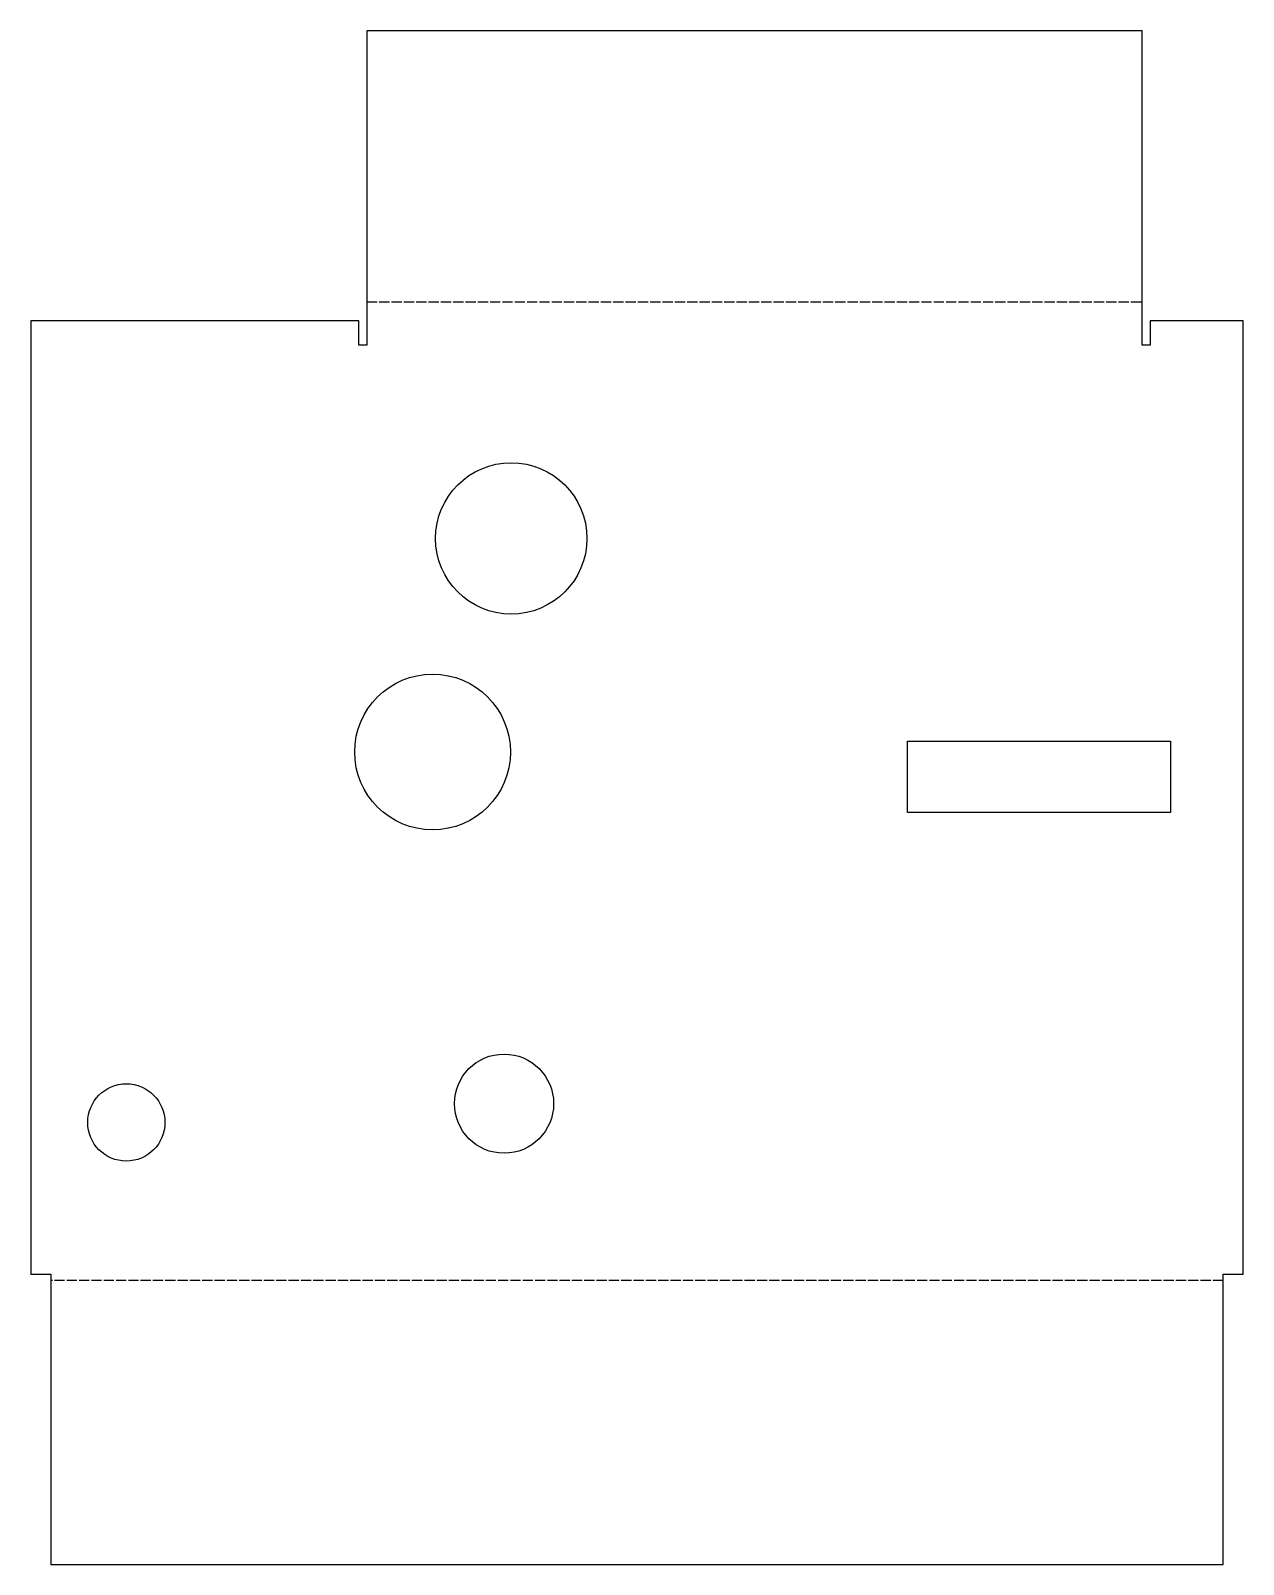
# Model space of a CAD drawing. Header units: millimetres. Extents: x 0 to 150, y -36 to 154.
import ezdxf

# ---------------------------------------------------------------- set-up
doc = ezdxf.new("R2010")
doc.units = ezdxf.units.MM
doc.linetypes.add('DASHED', pattern=[1.524, 1.27, -0.254])
doc.layers.add('BEND', color=7, linetype='Continuous')
doc.layers.add('CUT', color=7, linetype='Continuous')

msp = doc.modelspace()

# ---------------------------------------------------------------- linework, layer by layer
at = {"layer": 'BEND', "color": 1, "linetype": 'DASHED'}
for p, q in [((41.57, 120.21), (137.44, 120.21)), ((147.46, -0.79), (2.5, -0.79))]:
    msp.add_line(p, q, dxfattribs=at)
at = {"layer": 'CUT'}
for p, q in [((137.44, 153.75), (41.57, 153.75)), ((41.57, 153.75), (41.57, 114.86)), ((137.44, 114.86), (137.44, 153.75)), ((40.57, 117.86), (0, 117.86)), ((0, 117.86), (0, 0)), ((40.57, 114.86), (40.57, 117.86)), ((149.96, 117.86), (138.44, 117.86)), ((138.44, 117.86), (138.44, 114.86)), ((149.96, 0), (149.96, 117.86)), ((41.57, 114.86), (40.57, 114.86)), ((138.44, 114.86), (137.44, 114.86)), ((108.43, 57.1), (108.43, 65.89)), ((108.43, 65.89), (140.96, 65.89)), ((140.96, 65.89), (140.96, 57.1)), ((140.96, 57.1), (108.43, 57.1)), ((0, 0), (2.5, 0)), ((2.5, 0), (2.5, -35.88)), ((147.46, 0), (149.96, 0)), ((147.46, -35.88), (147.46, 0)), ((2.5, -35.88), (147.46, -35.88))]:
    msp.add_line(p, q, dxfattribs=at)
for centre, radius in [((59.43, 90.97), 9.36), ((49.7, 64.56), 9.63), ((58.54, 21.08), 6.13), ((11.83, 18.76), 4.78)]:
    msp.add_circle(centre, radius, dxfattribs=at)

doc.saveas('drawing.dxf')
